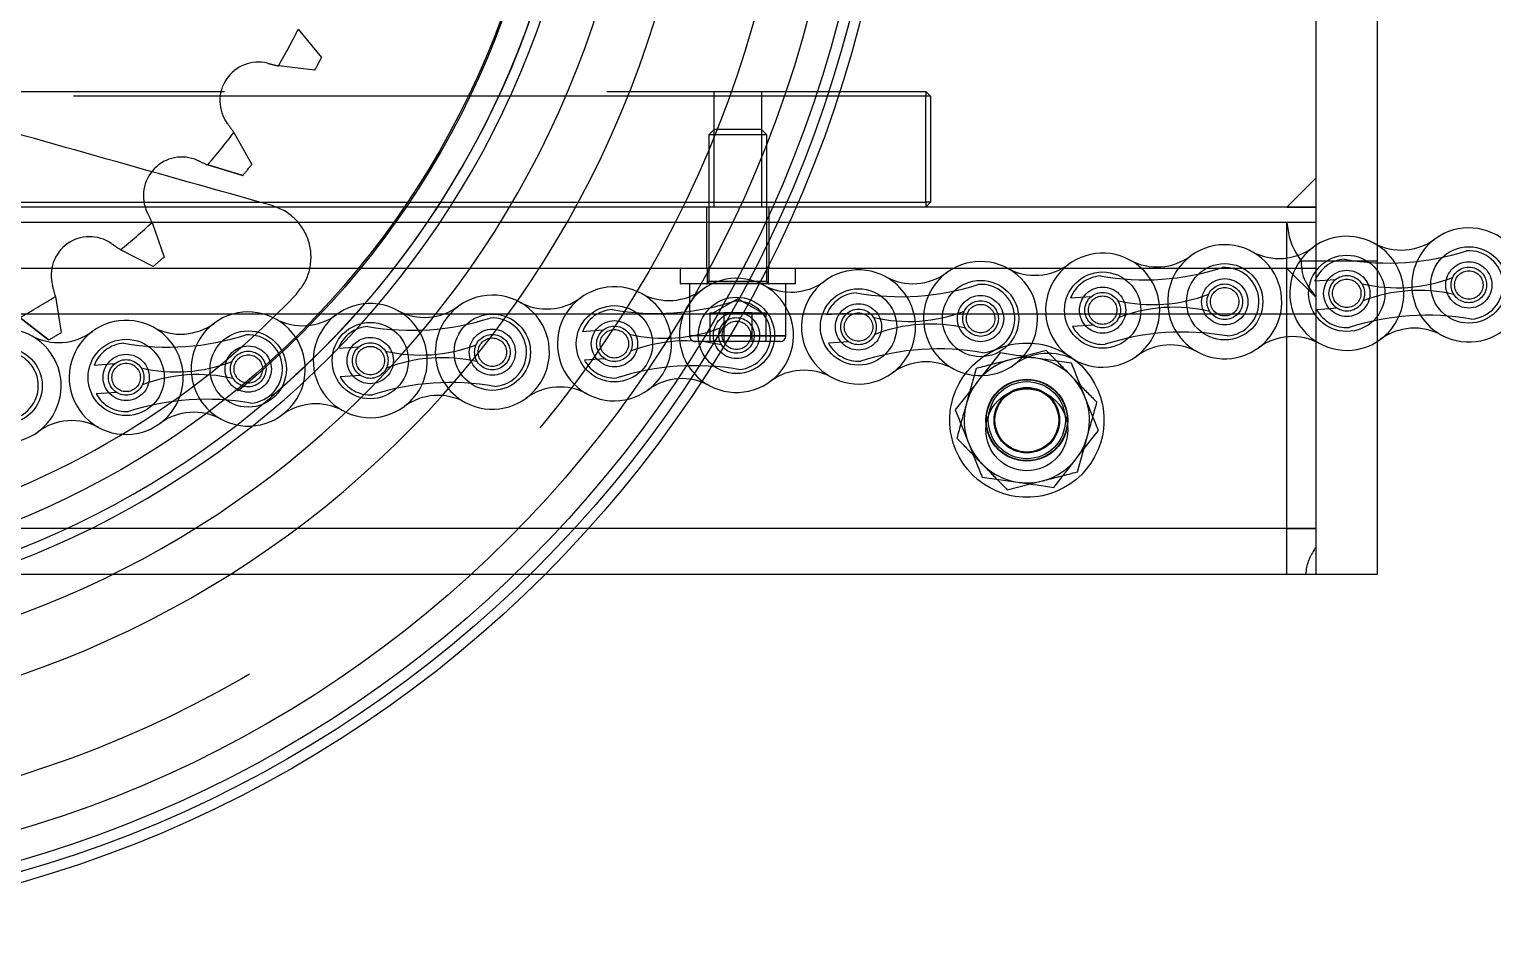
# Model space of a CAD drawing. Header units: metres. Extents: x 0 to 21025, y 0 to 14850.
# Drawn here: x 2118.4 to 2270.4, y 13059.7 to 13152.9 of the extents above; entities that cross this region are included whole.
import ezdxf

# ---------------------------------------------------------------- set-up
doc = ezdxf.new("R2010")
doc.units = ezdxf.units.M
doc.header["$LTSCALE"] = 25
doc.linetypes.add('HIDDEN2', pattern=[4.7625, 3.175, -1.5875])
doc.layers.add('SL4', color=4, linetype='Continuous')
doc.layers.add('ST1', color=7, linetype='HIDDEN2')

msp = doc.modelspace()

# ---------------------------------------------------------------- linework, layer by layer
at = {"layer": 'SL4'}
for p, q in [((2251.996, 13240.531), (2251.996, 13128.831)), ((2258.346, 13240.531), (2258.346, 13128.831)), ((2202.568, 13146.431), (2211.496, 13146.431)), ((2211.496, 13146.431), (2211.496, 13145.931)), ((2211.996, 13145.931), (2211.496, 13146.431)), ((2211.496, 13145.931), (2202.406, 13145.931)), ((2211.496, 13134.931), (2211.496, 13145.931)), ((2211.996, 13145.931), (2211.496, 13145.931)), ((2211.996, 13145.931), (2211.996, 13134.931)), ((2251.996, 13137.431), (2248.996, 13134.431)), ((2251.996, 13137.431), (2251.996, 13134.431)), ((2013.161, 13134.931), (2142.421, 13134.931)), ((2143.674, 13134.431), (2013.517, 13134.431)), ((2251.996, 13134.431), (2198.019, 13134.431)), ((2198.237, 13134.931), (2211.496, 13134.931)), ((2211.996, 13134.931), (2211.496, 13134.431)), ((2211.496, 13134.931), (2211.496, 13134.431)), ((2211.996, 13134.931), (2211.496, 13134.931)), ((2248.996, 13134.431), (2251.996, 13134.431)), ((2251.996, 13134.431), (2251.996, 13132.839)), ((2146.32, 13132.839), (2014.688, 13132.839)), ((2251.996, 13132.839), (2197.307, 13132.839)), ((2248.996, 13128.081), (2248.996, 13132.839)), ((2251.996, 13132.839), (2248.996, 13132.839)), ((2251.996, 13132.839), (2251.996, 13128.831)), ((2147.55, 13128.081), (2018.541, 13128.081)), ((2248.996, 13128.081), (2195.016, 13128.081)), ((2197.996, 13126.481), (2197.996, 13128.081)), ((2251.996, 13125.081), (2248.996, 13128.081)), ((2248.996, 13123.319), (2248.996, 13128.081)), ((2251.996, 13128.831), (2250.459, 13128.831)), ((2251.996, 13128.831), (2251.996, 13125.172)), ((2258.346, 13128.831), (2251.996, 13128.831)), ((2251.996, 13128.831), (2251.996, 13096.331)), ((2258.346, 13128.831), (2258.346, 13096.331)), ((2197.996, 13126.481), (2194.189, 13126.481)), ((2196.996, 13121.081), (2196.996, 13126.481)), ((2144.114, 13123.319), (2106.996, 13123.319)), ((2248.996, 13123.319), (2196.996, 13123.319)), ((2251.996, 13123.319), (2248.996, 13123.319)), ((2248.996, 13101.089), (2248.996, 13123.319)), ((2191.996, 13120.481), (2190.818, 13120.481)), ((2191.175, 13121.081), (2196.996, 13121.081)), ((2196.396, 13120.481), (2191.996, 13120.481)), ((2219.21, 13119.301), (2216.889, 13116.352)), ((2226.639, 13118.228), (2222.924, 13118.765)), ((2224.781, 13105.362), (2227.103, 13108.31)), ((2217.353, 13106.434), (2221.067, 13105.898)), ((2248.996, 13101.089), (2176.501, 13101.089)), ((2248.996, 13101.089), (2251.996, 13101.089)), ((2248.996, 13096.331), (2248.996, 13101.089)), ((2251.996, 13099.15), (2251.996, 13096.331)), ((2248.996, 13096.331), (2171.991, 13096.331)), ((2251.996, 13096.331), (2250.966, 13096.331)), ((2258.346, 13096.331), (2251.996, 13096.331))]:
    msp.add_line(p, q, dxfattribs=at)
for radius in [125, 123.91, 122.777, 119.686, 89.286]:
    msp.add_circle((2083.564, 13184.681), radius, dxfattribs=at)
for centre, radius, start, end in [((2083.564, 13184.681), 104.464, 171.10617, 157.38407), ((2083.564, 13184.681), 98.5, 170.88256, 157.60769), ((2083.564, 13184.681), 93.236, 168.80946, 159.68078), ((2083.564, 13184.681), 92.147, 167.89305, 74.24512), ((2083.564, 13184.681), 86.207, 191.91738, 316.57286), ((2196.396, 13121.081), 0.6, 270, 0), ((2221.996, 13112.331), 6.5, 81.78679, 141.78679), ((2221.996, 13112.331), 6.5, 21.78679, 81.78679), ((2221.996, 13112.331), 6.5, 141.78679, 201.78679), ((2221.996, 13112.331), 6.5, 321.78679, 21.78679), ((2221.996, 13112.331), 6.5, 201.78679, 261.78679), ((2221.996, 13112.331), 6.5, 261.78679, 321.78679)]:
    msp.add_arc(centre, radius, start, end, dxfattribs=at)
for points, knots in [([(2143.646, 13134.586), (2137.933, 13136.198), (2126.507, 13139.421), (2109.351, 13144.261), (2092.158, 13149.111), (2074.908, 13153.978), (2057.656, 13158.845), (2040.46, 13163.696), (2023.302, 13168.537), (2011.874, 13171.761), (2006.16, 13173.373)], [0, 0, 0, 0, 0.12487945, 0.24975523, 0.3747174, 0.49995573, 0.62521153, 0.75019844, 0.87509814, 1, 1, 1, 1]), ([(2146.172, 13125.42), (2146.474, 13125.791), (2147.078, 13126.533), (2147.586, 13127.891), (2147.754, 13129.318), (2147.549, 13130.743), (2146.99, 13132.068), (2146.113, 13133.201), (2144.985, 13134.098), (2144.091, 13134.423), (2143.646, 13134.586)], [0, 0, 0, 0, 0.1250388, 0.2500833, 0.3751299, 0.5001793, 0.6252048, 0.7502092, 0.8753774, 1, 1, 1, 1]), ([(2248.996, 13132.839), (2249.062, 13132.26), (2249.227, 13130.817), (2249.997, 13129.575), (2250.459, 13128.831)], [0, 0, 0, 0, 0.4012397, 1, 1, 1, 1]), ([(2250.459, 13128.831), (2250.471, 13128.389), (2250.503, 13127.208), (2251.311, 13126.006), (2251.913, 13125.273), (2251.996, 13125.172)], [0, 0, 0, 0, 0.34026652, 0.90899473, 1, 1, 1, 1]), ([(2222.924, 13118.765), (2222.836, 13118.777), (2221.582, 13118.958), (2220.353, 13119.136), (2219.21, 13119.301)], [0, 0, 0, 0, 0.07021477, 1, 1, 1, 1]), ([(2228.031, 13114.744), (2227.917, 13115.029), (2227.446, 13116.208), (2226.987, 13117.357), (2226.639, 13118.228)], [0, 0, 0, 0, 0.24185142, 1, 1, 1, 1]), ([(2216.889, 13116.352), (2216.834, 13116.282), (2216.05, 13115.286), (2215.281, 13114.311), (2214.567, 13113.403)], [0, 0, 0, 0, 0.07021477, 1, 1, 1, 1]), ([(2229.424, 13111.259), (2229.323, 13111.513), (2228.869, 13112.648), (2228.398, 13113.828), (2228.031, 13114.744)], [0, 0, 0, 0, 0.2237133, 1, 1, 1, 1]), ([(2214.567, 13113.403), (2214.915, 13112.532), (2215.375, 13111.383), (2215.846, 13110.204), (2215.96, 13109.919)], [0, 0, 0, 0, 0.7581486, 1, 1, 1, 1]), ([(2215.96, 13109.919), (2216.326, 13109.003), (2216.798, 13107.823), (2217.251, 13106.688), (2217.353, 13106.434)], [0, 0, 0, 0, 0.77628672, 1, 1, 1, 1]), ([(2227.103, 13108.31), (2227.158, 13108.38), (2227.942, 13109.376), (2228.71, 13110.352), (2229.424, 13111.259)], [0, 0, 0, 0, 0.0702148, 1, 1, 1, 1]), ([(2221.067, 13105.898), (2221.155, 13105.885), (2222.409, 13105.704), (2223.639, 13105.527), (2224.781, 13105.362)], [0, 0, 0, 0, 0.0702148, 1, 1, 1, 1]), ([(2251.996, 13099.15), (2251.755, 13098.772), (2251.265, 13098.001), (2250.981, 13097.029), (2250.969, 13096.465), (2250.966, 13096.331)], [0, 0, 0, 0, 0.4242884, 0.8630228, 1, 1, 1, 1]), ([(2250.966, 13096.331), (2250.601, 13096.331), (2249.86, 13096.331), (2249.117, 13096.331), (2249.029, 13096.331), (2248.996, 13096.331)], [0, 0, 0, 0, 0.3778598, 0.7653454, 1, 1, 1, 1])]:
    msp.add_open_spline(points, degree=3, knots=knots, dxfattribs=at)
at = {"layer": 'ST1'}
for p, q in [((2146.372, 13152.881), (2148.795, 13149.952)), ((2148.077, 13148.636), (2144.304, 13149.088)), ((2059.339, 13146.431), (2202.568, 13146.431)), ((2189.496, 13146.431), (2189.496, 13134.431)), ((2194.496, 13134.431), (2194.496, 13146.431)), ((2202.406, 13145.931), (2059.339, 13145.931)), ((2139.685, 13142.177), (2141.546, 13138.863)), ((2189.55, 13142.481), (2188.996, 13141.927)), ((2191.996, 13141.927), (2188.996, 13141.927)), ((2188.996, 13141.927), (2188.996, 13126.731)), ((2191.996, 13142.481), (2189.55, 13142.481)), ((2194.441, 13142.481), (2191.996, 13142.481)), ((2194.996, 13141.927), (2191.996, 13141.927)), ((2194.996, 13141.927), (2194.441, 13142.481)), ((2194.996, 13126.731), (2194.996, 13141.927)), ((2140.604, 13137.696), (2136.972, 13138.814)), ((2136.972, 13138.814), (2140.604, 13137.696)), ((2142.421, 13134.931), (2198.237, 13134.931)), ((2198.019, 13134.431), (2143.674, 13134.431)), ((2188.746, 13134.431), (2188.746, 13128.081)), ((2195.246, 13128.081), (2195.246, 13134.431)), ((2248.996, 13132.839), (1961.996, 13132.839)), ((2131.194, 13132.839), (2132.433, 13129.246)), ((2197.307, 13132.839), (2146.32, 13132.839)), ((2131.298, 13128.266), (2127.924, 13130.015)), ((2195.016, 13128.081), (2147.55, 13128.081)), ((2185.996, 13128.081), (2185.996, 13126.481)), ((2188.796, 13128.081), (2188.796, 13126.481)), ((2195.196, 13126.481), (2195.196, 13128.081)), ((2251.996, 13128.081), (2248.996, 13128.081)), ((2191.996, 13126.481), (2185.996, 13126.481)), ((2186.996, 13126.481), (2186.996, 13121.081)), ((2189.041, 13126.731), (2194.95, 13126.731)), ((2194.95, 13126.731), (2189.041, 13126.731)), ((2194.189, 13126.481), (2191.996, 13126.481)), ((2254, 13126.885), (2251.881, 13126.739)), ((2121.171, 13125.168), (2121.75, 13121.411)), ((2228.66, 13125.14), (2226.541, 13124.995)), ((2189.097, 13123.481), (2189.822, 13123.481)), ((2189.097, 13123.481), (2189.097, 13120.481)), ((2191.996, 13124.93), (2189.486, 13123.481)), ((2189.822, 13123.481), (2190.547, 13123.481)), ((2191.996, 13123.481), (2190.547, 13123.481)), ((2190.547, 13123.481), (2190.547, 13120.481)), ((2194.506, 13123.481), (2191.996, 13124.93)), ((2193.445, 13123.481), (2191.996, 13123.481)), ((2193.445, 13123.481), (2194.169, 13123.481)), ((2193.445, 13123.481), (2193.445, 13120.481)), ((2194.169, 13123.481), (2194.894, 13123.481)), ((2194.894, 13123.481), (2194.894, 13120.481)), ((2254.202, 13123.94), (2252.084, 13123.794)), ((2251.996, 13123.319), (1951.996, 13123.319)), ((2120.458, 13120.649), (2117.45, 13122.973)), ((2117.45, 13122.973), (2120.458, 13120.649)), ((2196.996, 13123.319), (2144.114, 13123.319)), ((2203.32, 13123.396), (2201.201, 13123.25)), ((2228.862, 13122.195), (2226.744, 13122.05)), ((2251.996, 13123.319), (2248.996, 13123.319)), ((2177.98, 13121.652), (2175.861, 13121.506)), ((2196.984, 13121.081), (2187.007, 13121.081)), ((2196.996, 13121.081), (2187.007, 13121.081)), ((2190.818, 13120.481), (2187.596, 13120.481)), ((2203.522, 13120.451), (2201.404, 13120.305)), ((2152.64, 13119.908), (2150.521, 13119.762)), ((2224.026, 13119.557), (2220.389, 13118.63)), ((2127.3, 13118.163), (2125.181, 13118.018)), ((2178.182, 13118.707), (2176.063, 13118.561)), ((2216.753, 13117.702), (2215.738, 13114.089)), ((2152.842, 13116.963), (2150.723, 13116.817)), ((2127.502, 13115.218), (2125.383, 13115.073)), ((2227.239, 13106.96), (2228.254, 13110.573)), ((2219.966, 13105.105), (2223.602, 13106.033)), ((2251.996, 13101.089), (1957.238, 13101.089)), ((2176.501, 13101.089), (2104.633, 13101.089)), ((2251.996, 13101.089), (2248.996, 13101.089)), ((2171.991, 13096.331), (1995.137, 13096.331)), ((2250.966, 13096.331), (2248.996, 13096.331))]:
    msp.add_line(p, q, dxfattribs=at)
for centre, radius in [((2083.564, 13184.681), 114.333), ((2083.564, 13184.681), 92.131), ((2083.564, 13184.681), 89.448), ((2267.875, 13126.36), 3.96), ((2242.535, 13124.616), 3.96), ((2255.205, 13125.488), 3.96), ((2267.875, 13126.36), 2.399), ((2267.875, 13126.36), 1.845), ((2217.195, 13122.872), 3.96), ((2229.865, 13123.744), 3.96), ((2242.535, 13124.616), 2.399), ((2242.535, 13124.616), 1.845), ((2255.205, 13125.488), 2.399), ((2255.205, 13125.488), 1.845), ((2255.205, 13125.488), 1.476), ((2267.875, 13126.36), 1.476), ((2191.855, 13121.128), 3.96), ((2204.525, 13122), 3.96), ((2217.195, 13122.872), 2.399), ((2229.865, 13123.744), 2.399), ((2229.865, 13123.744), 1.845), ((2229.865, 13123.744), 1.476), ((2242.535, 13124.616), 1.476), ((2179.185, 13120.255), 3.96), ((2191.855, 13121.128), 2.399), ((2204.525, 13122), 2.399), ((2204.525, 13122), 1.845), ((2204.525, 13122), 1.476), ((2217.195, 13122.872), 1.845), ((2217.195, 13122.872), 1.476), ((2153.845, 13118.511), 3.96), ((2166.515, 13119.383), 3.96), ((2179.185, 13120.255), 2.399), ((2179.185, 13120.255), 1.845), ((2191.855, 13121.128), 1.845), ((2191.855, 13121.128), 1.476), ((2128.505, 13116.767), 3.96), ((2141.175, 13117.639), 3.96), ((2153.845, 13118.511), 2.399), ((2166.515, 13119.383), 2.398), ((2166.515, 13119.383), 1.845), ((2166.515, 13119.383), 1.476), ((2179.185, 13120.255), 1.476), ((2115.835, 13115.895), 3.96), ((2128.505, 13116.767), 2.399), ((2141.175, 13117.639), 2.399), ((2141.175, 13117.639), 1.845), ((2141.175, 13117.639), 1.476), ((2153.845, 13118.511), 1.845), ((2153.845, 13118.511), 1.476), ((2221.996, 13112.331), 8), ((2128.505, 13116.767), 1.845), ((2128.505, 13116.767), 1.476), ((2221.996, 13112.331), 4.25), ((2221.996, 13112.331), 4.2), ((2221.996, 13112.331), 4), ((2221.996, 13111.331), 4.25), ((2221.996, 13112.331), 3.4), ((2221.996, 13112.331), 3.309)]:
    msp.add_circle(centre, radius, dxfattribs=at)
for centre, radius, start, end in [((2083.564, 13184.681), 70.4, 329.62961, 333.14635), ((2142.23, 13145.475), 4, 76.31516, 216.17508), ((2148.669, 13169.547), 20.92, 254.77863, 257.95591), ((2083.564, 13184.681), 73.9, 330.80648, 331.96948), ((2083.564, 13184.681), 70.4, 319.3439, 322.86063), ((2122.451, 13130.317), 20.92, 34.53434, 37.71162), ((2134.287, 13135.63), 4, 66.02945, 205.88937), ((2144.92, 13158.166), 20.92, 244.49292, 247.6702), ((2083.564, 13184.681), 73.9, 320.52077, 321.68376), ((2083.564, 13184.681), 70.4, 309.05818, 312.57492), ((2112.119, 13124.247), 20.92, 24.24862, 27.4259), ((2124.713, 13127.361), 4, 55.74373, 195.60365), ((2255.205, 13125.488), 5.92, 61.5043, 306.37092), ((2260.854, 13135.894), 5.92, 241.5043, 306.37092), ((2267.875, 13126.36), 5.92, 126.37085, 241.50437), ((2267.875, 13126.36), 5.92, 241.5043, 126.37092), ((2139.2, 13147.636), 20.92, 234.2072, 237.38448), ((2229.865, 13123.744), 5.92, 61.5043, 306.37092), ((2242.535, 13124.616), 5.92, 241.5043, 126.37092), ((2248.184, 13135.022), 5.92, 241.5043, 306.37092), ((2259.542, 13154.952), 26.322, 259.97776, 287.89746), ((2255.205, 13125.488), 5.92, 306.37085, 61.50437), ((2267.875, 13126.36), 3.552, 273.93761, 93.93761), ((2083.564, 13184.681), 73.9, 310.23506, 311.39805), ((2217.195, 13122.872), 5.92, 241.5043, 126.37092), ((2222.844, 13133.277), 5.92, 241.5043, 306.37092), ((2234.202, 13153.208), 26.322, 259.97776, 287.89746), ((2235.514, 13134.149), 5.92, 241.5043, 306.37092), ((2229.865, 13123.744), 5.92, 306.37085, 61.50437), ((2242.535, 13124.616), 5.92, 126.37085, 241.50437), ((2242.535, 13124.616), 3.552, 273.93761, 93.93761), ((2255.205, 13125.488), 3.552, 93.93761, 159.38425), ((2191.855, 13121.128), 5.92, 241.5043, 126.37092), ((2188.746, 13126.731), 0.25, 270, 0), ((2197.504, 13131.533), 5.92, 241.5043, 306.37092), ((2195.246, 13126.731), 0.25, 180, 270), ((2204.525, 13122), 5.92, 61.5043, 306.37092), ((2210.174, 13132.405), 5.92, 241.5043, 306.37092), ((2204.525, 13122), 5.92, 306.37085, 61.50437), ((2217.195, 13122.872), 5.92, 126.37085, 241.50437), ((2229.865, 13123.744), 3.552, 93.93761, 159.38425), ((2260.417, 13142.238), 16.175, 256.93061, 290.94461), ((2083.564, 13184.681), 70.4, 298.77247, 302.28921), ((2100.869, 13120.12), 20.92, 13.96291, 17.14019), ((2166.515, 13119.383), 5.92, 241.5043, 126.37092), ((2172.164, 13129.789), 5.92, 241.5043, 306.37092), ((2179.185, 13120.255), 5.92, 61.5043, 306.37092), ((2184.834, 13130.661), 5.92, 241.5043, 306.37092), ((2179.185, 13120.255), 5.92, 306.37085, 61.50437), ((2191.855, 13121.128), 5.92, 126.37085, 241.50437), ((2204.525, 13122), 3.552, 93.93761, 159.38425), ((2208.862, 13151.464), 26.322, 259.97776, 287.89746), ((2217.195, 13122.872), 3.552, 273.93761, 93.93761), ((2235.077, 13140.494), 16.175, 256.93061, 290.94461), ((2262.663, 13109.61), 16.175, 76.93061, 110.94461), ((2141.175, 13117.639), 5.92, 241.5043, 126.37092), ((2153.845, 13118.511), 5.92, 61.5043, 306.37092), ((2159.494, 13128.917), 5.92, 241.5043, 306.37092), ((2153.845, 13118.511), 5.92, 306.37085, 61.50437), ((2166.515, 13119.383), 5.92, 126.37085, 241.50437), ((2179.185, 13120.255), 3.552, 93.93761, 159.38425), ((2183.522, 13149.72), 26.322, 259.97776, 287.89746), ((2191.855, 13121.128), 3.552, 273.93761, 93.93761), ((2209.737, 13138.749), 16.175, 256.93061, 290.94461), ((2237.323, 13107.866), 16.175, 76.93061, 110.94461), ((2255.205, 13125.488), 3.552, 208.49097, 273.93761), ((2128.505, 13116.767), 5.92, 61.5043, 306.37092), ((2134.154, 13127.173), 5.92, 241.5043, 306.37092), ((2128.505, 13116.767), 5.92, 306.37085, 61.50437), ((2141.175, 13117.639), 5.92, 126.37085, 241.50437), ((2146.824, 13128.045), 5.92, 241.5043, 306.37092), ((2153.845, 13118.511), 3.552, 93.93761, 159.38425), ((2158.182, 13147.975), 26.322, 259.97776, 287.89746), ((2166.515, 13119.383), 3.552, 273.93761, 93.93761), ((2184.397, 13137.005), 16.175, 256.93061, 290.94461), ((2211.983, 13106.122), 16.175, 76.93061, 110.94461), ((2229.865, 13123.744), 3.552, 208.49097, 273.93761), ((2263.538, 13096.896), 26.322, 79.97776, 107.89746), ((2115.835, 13115.895), 5.92, 241.5043, 126.37092), ((2121.484, 13126.301), 5.92, 241.5043, 306.37092), ((2083.564, 13184.681), 73.9, 299.94934, 301.11233), ((2132.842, 13146.231), 26.322, 259.97776, 287.89746), ((2141.175, 13117.639), 3.552, 273.93761, 93.93761), ((2186.643, 13104.378), 16.175, 76.93061, 110.94461), ((2187.596, 13121.081), 0.6, 180, 270), ((2238.198, 13095.152), 26.322, 79.97776, 107.89746), ((2249.557, 13115.082), 5.92, 61.5043, 126.37092), ((2262.227, 13115.955), 5.92, 61.5043, 126.37092), ((2115.835, 13115.895), 3.552, 273.93761, 93.93761), ((2128.505, 13116.767), 3.552, 93.93761, 159.38425), ((2159.057, 13135.261), 16.175, 256.93061, 290.94461), ((2204.525, 13122), 3.552, 208.49097, 273.93761), ((2212.858, 13093.408), 26.322, 79.97776, 107.89746), ((2224.217, 13113.338), 5.92, 61.5043, 126.37092), ((2236.887, 13114.21), 5.92, 61.5043, 126.37092), ((2133.717, 13133.517), 16.175, 256.93061, 290.94461), ((2161.303, 13102.634), 16.175, 76.93061, 110.94461), ((2179.185, 13120.255), 3.552, 208.49097, 273.93761), ((2187.518, 13091.663), 26.322, 79.97776, 107.89746), ((2198.877, 13111.594), 5.92, 61.5043, 126.37092), ((2211.547, 13112.466), 5.92, 61.5043, 126.37092), ((2135.963, 13100.889), 16.175, 76.93061, 110.94461), ((2153.845, 13118.511), 3.552, 208.49097, 273.93761), ((2162.178, 13089.919), 26.322, 79.97776, 107.89746), ((2186.207, 13110.722), 5.92, 61.5043, 126.37092), ((2128.505, 13116.767), 3.552, 208.49097, 273.93761), ((2136.838, 13088.175), 26.322, 79.97776, 107.89746), ((2160.867, 13108.978), 5.92, 61.5043, 126.37092), ((2173.537, 13109.85), 5.92, 61.5043, 126.37092), ((2135.526, 13107.233), 5.92, 61.5043, 126.37092), ((2148.197, 13108.106), 5.92, 61.5043, 126.37092), ((2122.856, 13106.361), 5.92, 61.5043, 126.37092)]:
    msp.add_arc(centre, radius, start, end, dxfattribs=at)
for points, knots in [([(2224.026, 13119.557), (2224.246, 13119.332), (2225.1, 13118.456), (2225.988, 13117.547), (2226.647, 13116.872)], [0, 0, 0, 0, 0.2575513, 1, 1, 1, 1]), ([(2220.389, 13118.63), (2220.303, 13118.608), (2219.075, 13118.294), (2217.872, 13117.987), (2216.753, 13117.702)], [0, 0, 0, 0, 0.0702148, 1, 1, 1, 1]), ([(2226.647, 13116.872), (2226.885, 13116.627), (2227.773, 13115.719), (2228.637, 13114.834), (2229.268, 13114.186)], [0, 0, 0, 0, 0.26863361, 1, 1, 1, 1]), ([(2215.738, 13114.089), (2215.714, 13114.003), (2215.371, 13112.783), (2215.035, 13111.588), (2214.723, 13110.476)], [0, 0, 0, 0, 0.07021477, 1, 1, 1, 1]), ([(2228.254, 13110.573), (2228.278, 13110.659), (2228.62, 13111.879), (2228.956, 13113.075), (2229.268, 13114.186)], [0, 0, 0, 0, 0.0702148, 1, 1, 1, 1]), ([(2214.723, 13110.476), (2214.943, 13110.251), (2215.798, 13109.375), (2216.685, 13108.466), (2217.344, 13107.791)], [0, 0, 0, 0, 0.2575513, 1, 1, 1, 1]), ([(2217.344, 13107.791), (2217.583, 13107.547), (2218.47, 13106.638), (2219.334, 13105.753), (2219.966, 13105.105)], [0, 0, 0, 0, 0.26863361, 1, 1, 1, 1]), ([(2223.602, 13106.033), (2223.688, 13106.055), (2224.916, 13106.368), (2226.12, 13106.675), (2227.239, 13106.96)], [0, 0, 0, 0, 0.07021477, 1, 1, 1, 1])]:
    msp.add_open_spline(points, degree=3, knots=knots, dxfattribs=at)

doc.saveas('drawing.dxf')
